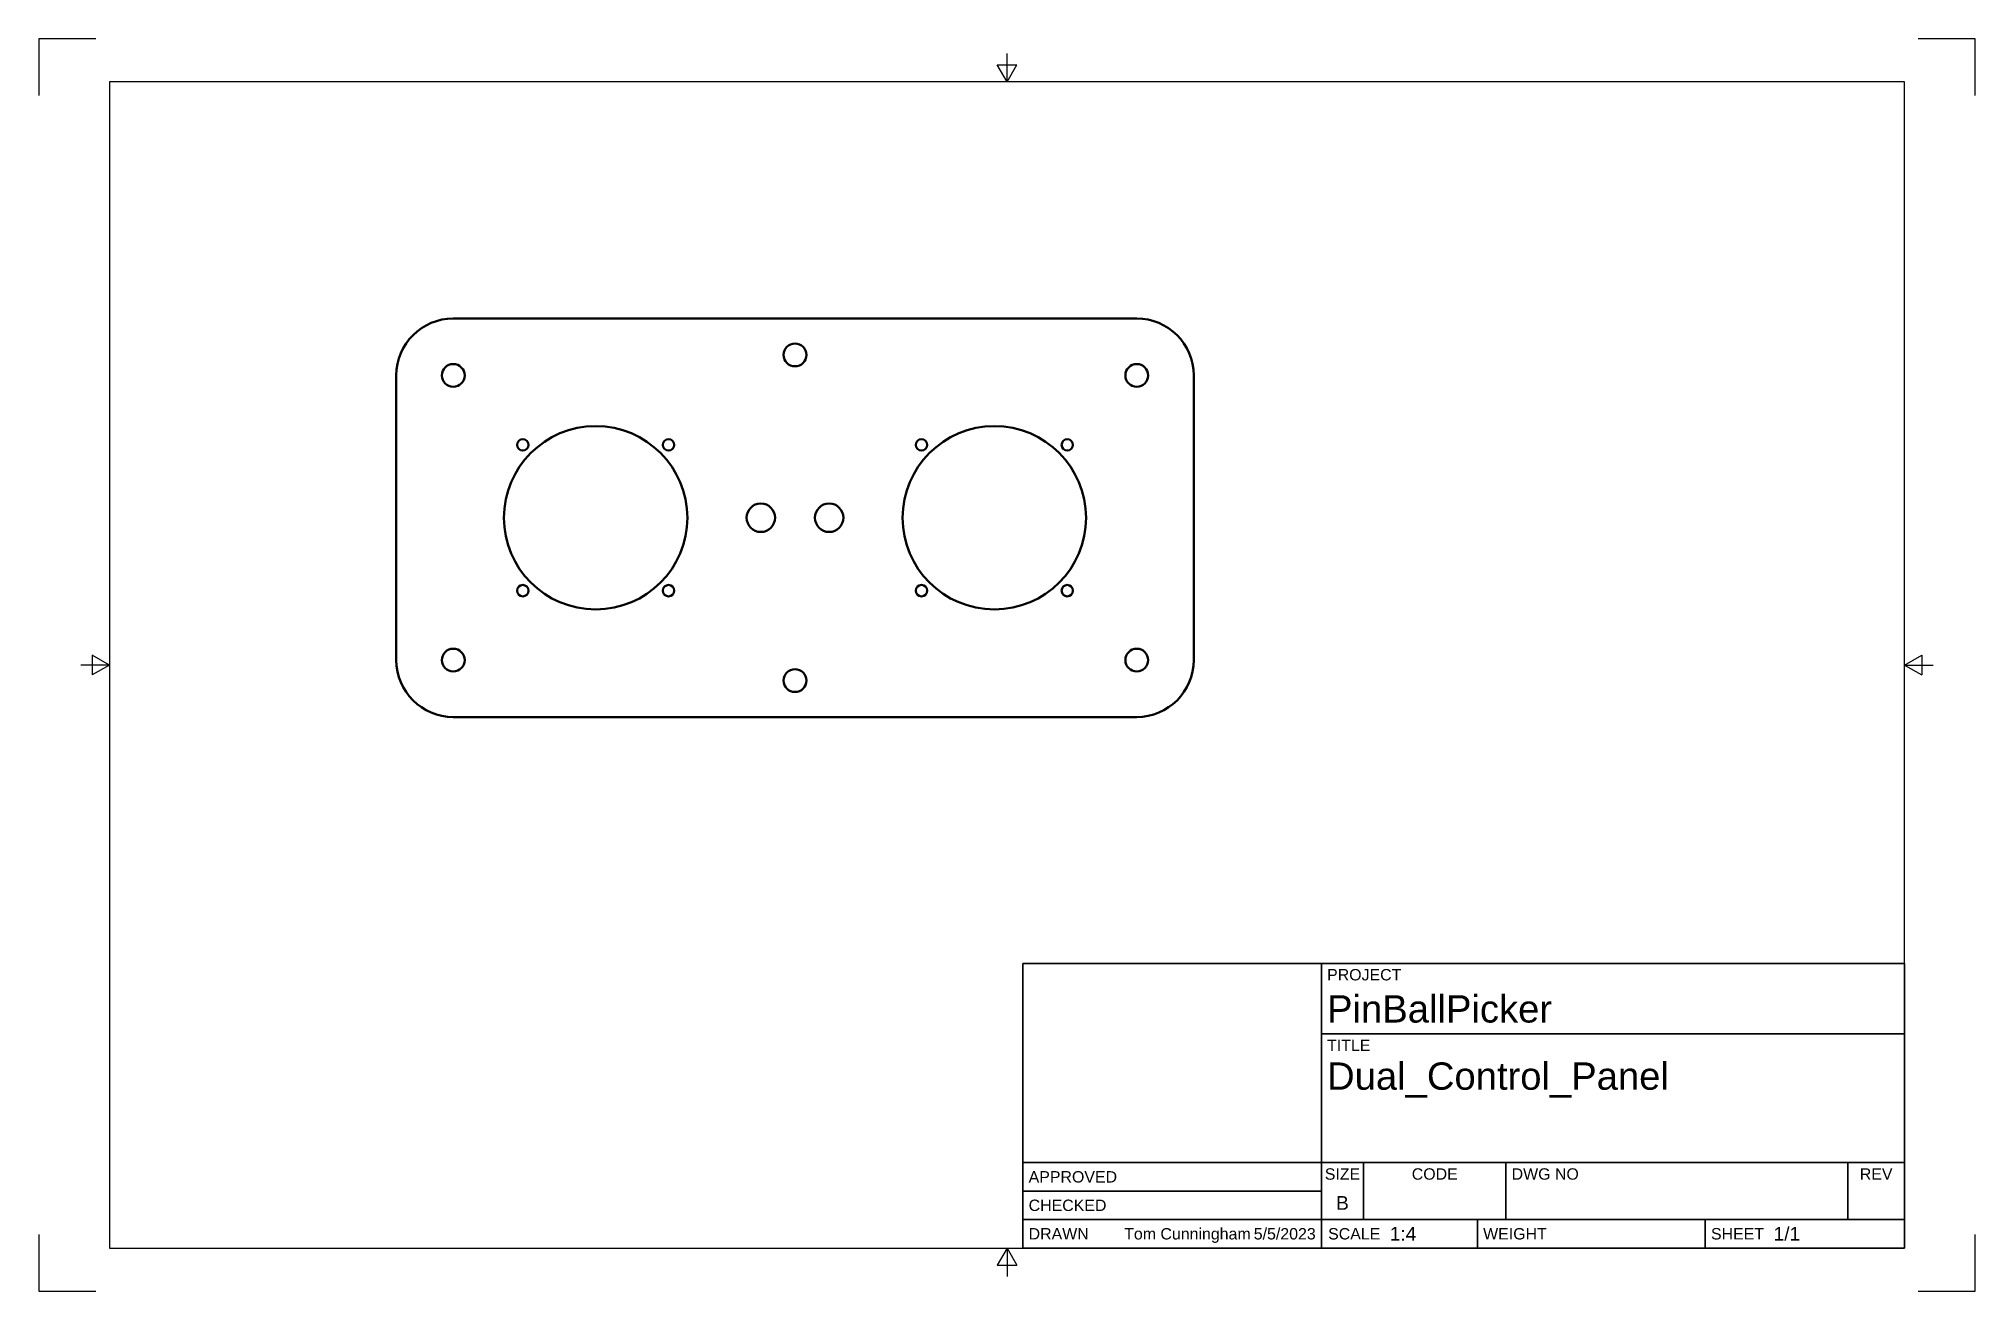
# Model space of a CAD drawing. Header units: inches. Extents: x 0 to 17, y 0 to 11.
import ezdxf
from ezdxf.enums import TextEntityAlignment as Align

# ---------------------------------------------------------------- set-up
doc = ezdxf.new("R2010")
doc.units = ezdxf.units.IN
doc.header["$LTSCALE"] = 0.75
doc.header["$MEASUREMENT"] = 0
for name, color, linetype, lineweight in [('Border', 7, 'Continuous', 25), ('Titleblock', 7, 'Continuous', 35), ('Visible', 7, 'Continuous', 50)]:
    doc.layers.add(name, color=color, linetype=linetype, lineweight=lineweight)
doc.styles.add('FusionTitle', font='arial.ttf')

# ---------------------------------------------------------------- blocks, each defined once
blk = doc.blocks.new('ANSI_B_SHEET')
at = {"layer": 'Border'}
for p, q in [((8.413397, 10.77), (8.586603, 10.77)), ((8.5, 10.62), (8.413397, 10.77)), ((8.5, 10.62), (8.5, 10.87)), ((8.5, 10.62), (8.586603, 10.77)), ((16.38, 10.62), (0.62, 10.62)), ((0.62, 10.62), (0.62, 0.38)), ((16.38, 0.38), (16.38, 10.62)), ((0.62, 5.5), (0.37, 5.5)), ((0.47, 5.586603), (0.47, 5.413397)), ((0.62, 5.5), (0.47, 5.586603)), ((0.62, 5.5), (0.47, 5.413397)), ((16.38, 5.5), (16.53, 5.586603)), ((16.38, 5.5), (16.63, 5.5)), ((16.38, 5.5), (16.53, 5.413397)), ((16.53, 5.586603), (16.53, 5.413397)), ((0.62, 0.38), (16.38, 0.38)), ((8.5, 0.38), (8.413397, 0.23)), ((8.5, 0.38), (8.5, 0.13)), ((8.5, 0.38), (8.586603, 0.23)), ((8.413397, 0.23), (8.586603, 0.23))]:
    blk.add_line(p, q, dxfattribs=at)
at = {"layer": 'Defpoints'}
for p, q in [((0.5, 11), (0, 11)), ((0, 11), (0, 10.5)), ((17, 11), (16.5, 11)), ((17, 10.5), (17, 11)), ((0, 0.5), (0, 0)), ((17, 0), (17, 0.5)), ((0, 0), (0.5, 0)), ((16.5, 0), (17, 0))]:
    blk.add_line(p, q, dxfattribs=at)
blk = doc.blocks.new('ANSI_TITLEBLOCK')
at = {"layer": 'Titleblock'}
for p, q in [((0, 2.5), (-7.74, 2.5)), ((-7.74, 2.5), (-7.74, 0)), ((-5.12, 0), (-5.12, 2.5)), ((0, 0), (0, 2.5)), ((-5.12, 1.88), (0, 1.88)), ((-7.74, 0.75), (0, 0.75)), ((-4.75, 0.25), (-4.75, 0.75)), ((-3.5, 0.25), (-3.5, 0.75)), ((-0.5, 0.25), (-0.5, 0.75)), ((-7.74, 0.5), (-5.12, 0.5)), ((-7.74, 0.25), (0, 0.25)), ((-3.75, 0), (-3.75, 0.25)), ((-1.75, 0), (-1.75, 0.25)), ((-7.74, 0), (0, 0))]:
    blk.add_line(p, q, dxfattribs=at)
at = {"layer": 'Titleblock', "style": 'FusionTitle'}
for s, p in [('PROJECT', (-5.07, 2.45)), ('TITLE', (-5.07, 1.83)), ('DWG NO', (-3.45, 0.7))]:
    blk.add_text(s, height=0.1, dxfattribs=at).set_placement(p, align=Align.TOP_LEFT)
for s, p in [('SIZE', (-4.935, 0.7)), ('CODE', (-4.125, 0.7)), ('REV', (-0.25, 0.7))]:
    blk.add_text(s, height=0.1, dxfattribs=at).set_placement(p, align=Align.TOP_CENTER)
for s, p in [('APPROVED', (-7.69, 0.625)), ('CHECKED', (-7.69, 0.375)), ('DRAWN', (-7.69, 0.125)), ('SCALE', (-5.060956, 0.125)), ('WEIGHT', (-3.7, 0.125)), ('SHEET', (-1.7, 0.125))]:
    blk.add_text(s, height=0.1, dxfattribs=at).set_placement(p, align=Align.MIDDLE_LEFT)
for tag, height, p in [('PROJECT', 0.24, (-5.07, 2.22)), ('TITLE_1', 0.24, (-5.07, 1.63)), ('TITLE_2', 0.24, (-5.07, 1.29)), ('TITLE_3', 0.12, (-5.07, 0.95))]:
    blk.add_attdef(tag, text='', height=height, dxfattribs=at).set_placement(p, align=Align.TOP_LEFT)
for tag, height, p in [('APPROVED_BY', 0.1, (-6.851207, 0.625)), ('CHECKED_BY', 0.1, (-6.851207, 0.375)), ('DRAWN_BY', 0.1, (-6.851207, 0.125)), ('SCALE', 0.12, (-4.52, 0.125)), ('WEIGHT', 0.12, (-3.1, 0.125)), ('SHEET', 0.12, (-1.15, 0.125))]:
    blk.add_attdef(tag, text='', height=height, dxfattribs=at).set_placement(p, align=Align.MIDDLE_LEFT)
for tag, p in [('APPROVED_DATE', (-5.17, 0.625)), ('CHECKED_DATE', (-5.17, 0.375)), ('DRAWN_DATE', (-5.17, 0.125))]:
    blk.add_attdef(tag, text='', height=0.1, dxfattribs=at).set_placement(p, align=Align.MIDDLE_RIGHT)
for tag, p in [('SIZE', (-4.935, 0.3)), ('CODE', (-4.125, 0.3)), ('REV', (-0.25, 0.3))]:
    blk.add_attdef(tag, text='', height=0.12, dxfattribs=at).set_placement(p, align=Align.BOTTOM_CENTER)
blk.add_attdef('DWG_NO', text='', height=0.12, dxfattribs=at).set_placement((-3.45, 0.3), align=Align.BOTTOM_LEFT)

msp = doc.modelspace()

# ---------------------------------------------------------------- linework, layer by layer
at = {"layer": 'Visible', "extrusion": (0, 1, 0)}
for p, q in [((9.6391, 8.543012), (3.6391, 8.543012)), ((3.1391, 8.043012), (3.1391, 5.543012)), ((10.1391, 5.543012), (10.1391, 8.043012)), ((3.6391, 5.043012), (9.6391, 5.043012))]:
    msp.add_line(p, q, dxfattribs=at)
at = {"layer": 'Visible', "extrusion": (1e-16, 0, -1)}
for centre, radius in [((-6.6391, 8.223012), 0.1), ((-3.6391, 8.043012), 0.1), ((-9.6391, 8.043012), 0.1), ((-4.8891, 6.793012), 0.805), ((-4.2491, 7.433012), 0.05), ((-5.5291, 7.433012), 0.05), ((-8.3891, 6.793012), 0.805), ((-7.7491, 7.433012), 0.05), ((-9.0291, 7.433012), 0.05), ((-6.3391, 6.793012), 0.125), ((-6.9391, 6.793012), 0.125), ((-4.2491, 6.153012), 0.05), ((-5.5291, 6.153012), 0.05), ((-7.7491, 6.153012), 0.05), ((-9.0291, 6.153012), 0.05), ((-3.6391, 5.543012), 0.1), ((-9.6391, 5.543012), 0.1), ((-6.6391, 5.363012), 0.1)]:
    msp.add_circle(centre, radius, dxfattribs=at)
for centre, start, end in [((-3.6391, 8.043012), 0, 90), ((-9.6391, 8.043012), 90, 180), ((-3.6391, 5.543012), 270, 0), ((-9.6391, 5.543012), 180, 270)]:
    msp.add_arc(centre, 0.5, start, end, dxfattribs=at)

# ---------------------------------------------------------------- block references
at = {"layer": 'Border'}
msp.add_blockref('ANSI_B_SHEET', (0, 0), dxfattribs=at)
at = {"layer": 'Titleblock'}
msp.add_blockref('ANSI_TITLEBLOCK', (16.38, 0.38), dxfattribs=at).add_auto_attribs({'SHEET': '1/1', 'SCALE': '1:4', 'DRAWN_DATE': '5/5/2023', 'DRAWN_BY': 'Tom Cunningham', 'SIZE': 'B', 'PROJECT': 'PinBallPicker', 'TITLE_1': 'Dual_Control_Panel'})

doc.saveas('drawing.dxf')
